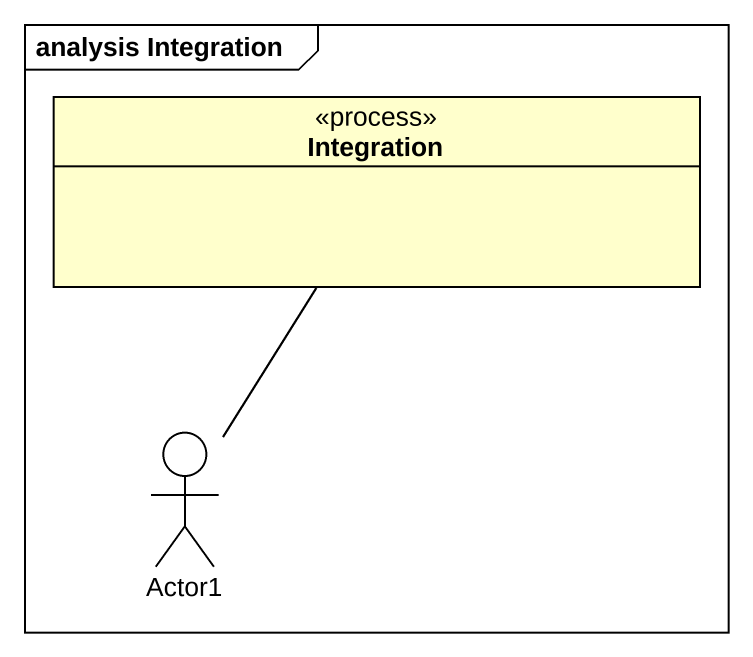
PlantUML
@startuml
mainframe analysis Integration
allowmixing
hide circle
hide empty members
class Integration <<process>>
actor Actor1
Actor1 -up- Integration
@enduml
